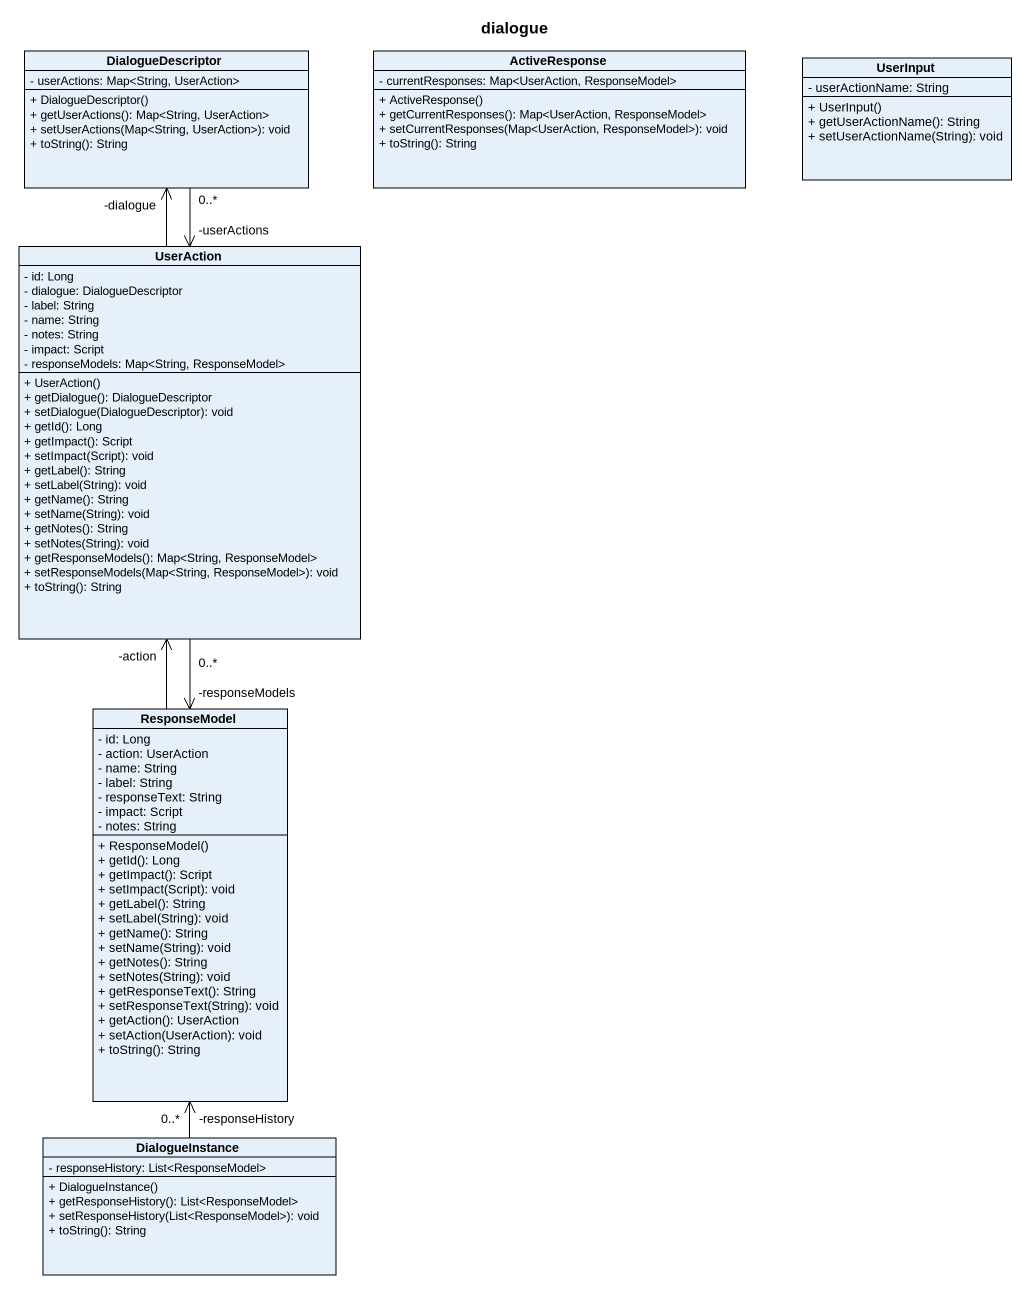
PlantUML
@startuml
title dialogue
hide circle
hide empty members
skinparam classAttributeIconSize 0
class DialogueDescriptor {
  - userActions: Map<String, UserAction>
  + DialogueDescriptor()
  + getUserActions(): Map<String, UserAction>
  + setUserActions(Map<String, UserAction>): void
  + toString(): String
}
class ActiveResponse {
  - currentResponses: Map<UserAction, ResponseModel>
  + ActiveResponse()
  + getCurrentResponses(): Map<UserAction, ResponseModel>
  + setCurrentResponses(Map<UserAction, ResponseModel>): void
  + toString(): String
}
class UserInput {
  - userActionName: String
  + UserInput()
  + getUserActionName(): String
  + setUserActionName(String): void
}
class UserAction {
  - id: Long
  - dialogue: DialogueDescriptor
  - label: String
  - name: String
  - notes: String
  - impact: Script
  - responseModels: Map<String, ResponseModel>
  + UserAction()
  + getDialogue(): DialogueDescriptor
  + setDialogue(DialogueDescriptor): void
  + getId(): Long
  + getImpact(): Script
  + setImpact(Script): void
  + getLabel(): String
  + setLabel(String): void
  + getName(): String
  + setName(String): void
  + getNotes(): String
  + setNotes(String): void
  + getResponseModels(): Map<String, ResponseModel>
  + setResponseModels(Map<String, ResponseModel>): void
  + toString(): String
}
class ResponseModel {
  - id: Long
  - action: UserAction
  - name: String
  - label: String
  - responseText: String
  - impact: Script
  - notes: String
  + ResponseModel()
  + getId(): Long
  + getImpact(): Script
  + setImpact(Script): void
  + getLabel(): String
  + setLabel(String): void
  + getName(): String
  + setName(String): void
  + getNotes(): String
  + setNotes(String): void
  + getResponseText(): String
  + setResponseText(String): void
  + getAction(): UserAction
  + setAction(UserAction): void
  + toString(): String
}
class DialogueInstance {
  - responseHistory: List<ResponseModel>
  + DialogueInstance()
  + getResponseHistory(): List<ResponseModel>
  + setResponseHistory(List<ResponseModel>): void
  + toString(): String
}
DialogueDescriptor --> "-userActions\n0..*" UserAction
UserAction -up-> "-dialogue" DialogueDescriptor
UserAction --> "-responseModels\n0..*" ResponseModel
ResponseModel -up-> "-action" UserAction
DialogueInstance -up-> "-responseHistory\n0..*" ResponseModel
@enduml
